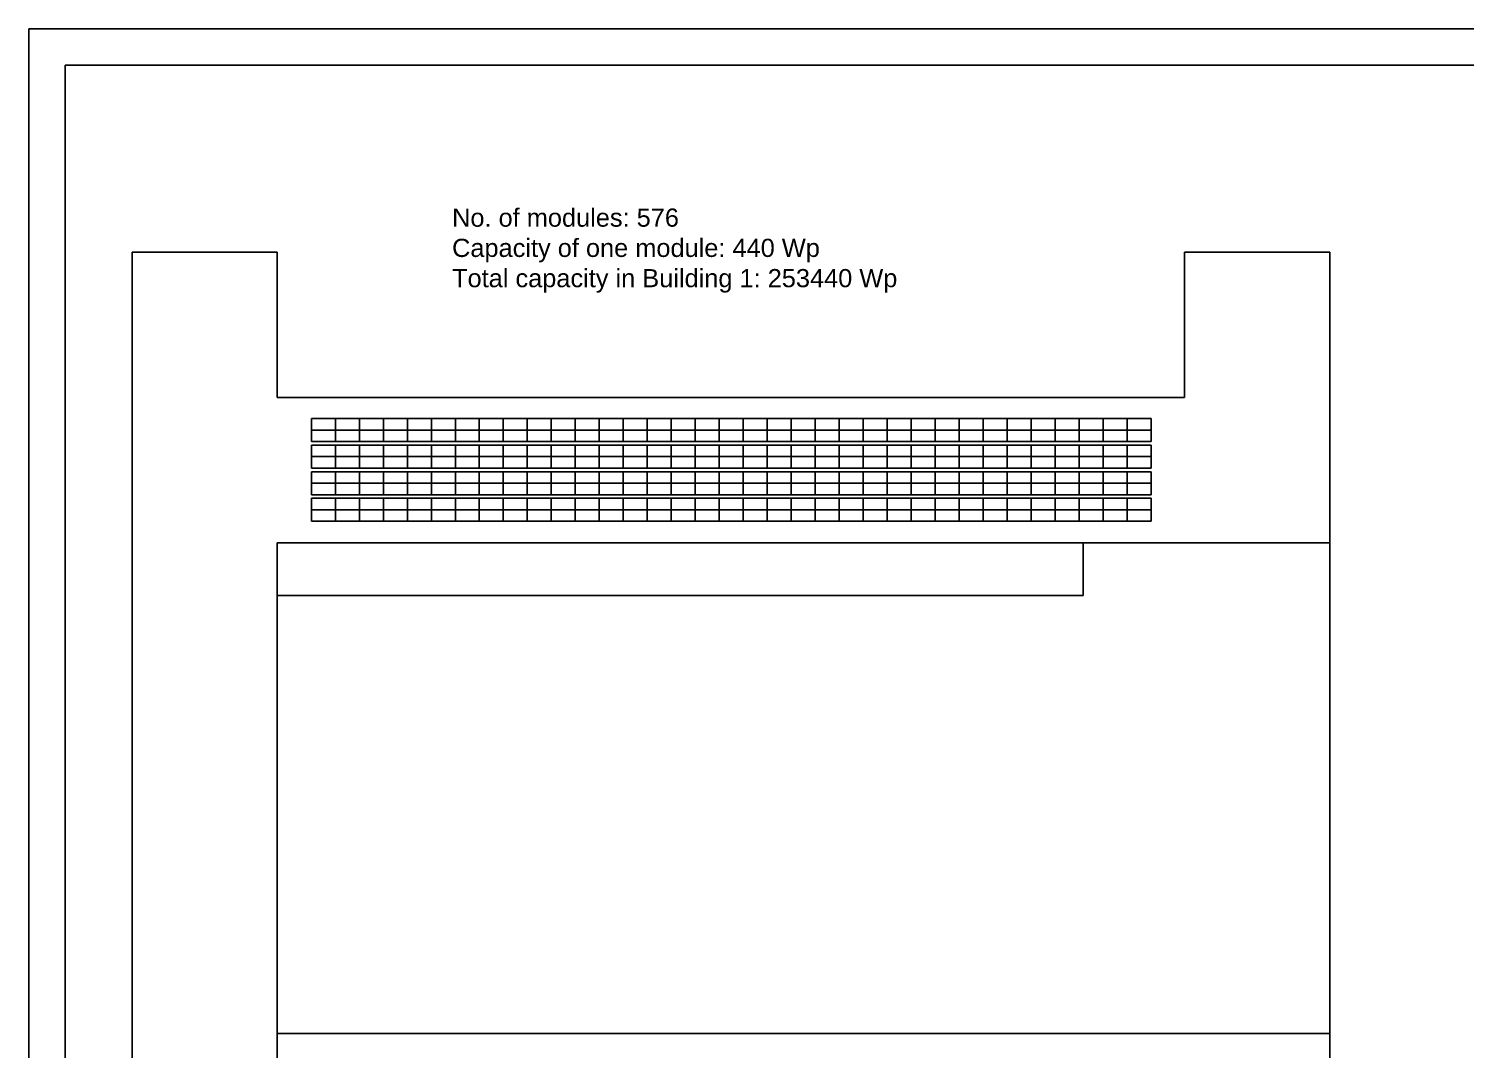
# Model space of a CAD drawing. Header units: inches. Extents: x -16 to 776, y -353 to 78.
# Drawn here: x -15.7 to 380.1, y -202.9 to 78.1 of the extents above; entities that cross this region are included whole.
import ezdxf

# ---------------------------------------------------------------- set-up
doc = ezdxf.new("R2010")
doc.units = ezdxf.units.IN
doc.header["$MEASUREMENT"] = 0
doc.styles.get("Standard").update_dxf_attribs({"font": 'arial.ttf'})

msp = doc.modelspace()

# ---------------------------------------------------------------- linework, layer by layer
for p, q in [((12.76, 16.55), (52.76, 16.55)), ((12.76, 16.55), (12.76, -221.45)), ((52.76, 16.55), (52.76, -23.45)), ((302.76, -23.45), (302.76, 16.55)), ((302.76, 16.55), (342.76, 16.55)), ((342.76, -221.45), (342.76, 16.55)), ((52.76, -23.45), (302.76, -23.45)), ((62.17, -32.4), (62.17, -29.24)), ((68.78, -29.24), (62.17, -29.24)), ((62.17, -29.24), (62.17, -32.4)), ((68.78, -32.4), (68.78, -29.24)), ((75.39, -29.24), (68.78, -29.24)), ((68.78, -29.24), (68.78, -32.4)), ((75.39, -32.4), (75.39, -29.24)), ((82, -29.24), (75.39, -29.24)), ((75.39, -29.24), (75.39, -32.4)), ((82, -32.4), (82, -29.24)), ((88.61, -29.24), (82, -29.24)), ((82, -29.24), (82, -32.4)), ((88.61, -32.4), (88.61, -29.24)), ((95.22, -29.24), (88.61, -29.24)), ((88.61, -29.24), (88.61, -32.4)), ((95.22, -32.4), (95.22, -29.24)), ((101.83, -29.24), (95.22, -29.24)), ((95.22, -29.24), (95.22, -32.4)), ((101.83, -32.4), (101.83, -29.24)), ((108.44, -29.24), (101.83, -29.24)), ((101.83, -29.24), (101.83, -32.4)), ((108.44, -32.4), (108.44, -29.24)), ((115.05, -29.24), (108.44, -29.24)), ((108.44, -29.24), (108.44, -32.4)), ((115.05, -32.4), (115.05, -29.24)), ((121.66, -29.24), (115.05, -29.24)), ((115.05, -29.24), (115.05, -32.4)), ((121.66, -32.4), (121.66, -29.24)), ((128.27, -29.24), (121.66, -29.24)), ((121.66, -29.24), (121.66, -32.4)), ((128.27, -32.4), (128.27, -29.24)), ((134.88, -29.24), (128.27, -29.24)), ((128.27, -29.24), (128.27, -32.4)), ((134.88, -32.4), (134.88, -29.24)), ((141.49, -29.24), (134.88, -29.24)), ((134.88, -29.24), (134.88, -32.4)), ((141.49, -32.4), (141.49, -29.24)), ((148.1, -29.24), (141.49, -29.24)), ((141.49, -29.24), (141.49, -32.4)), ((148.1, -32.4), (148.1, -29.24)), ((154.71, -29.24), (148.1, -29.24)), ((148.1, -29.24), (148.1, -32.4)), ((154.71, -32.4), (154.71, -29.24)), ((161.32, -29.24), (154.71, -29.24)), ((154.71, -29.24), (154.71, -32.4)), ((161.32, -32.4), (161.32, -29.24)), ((167.93, -29.24), (161.32, -29.24)), ((161.32, -29.24), (161.32, -32.4)), ((167.93, -32.4), (167.93, -29.24)), ((174.54, -29.24), (167.93, -29.24)), ((167.93, -29.24), (167.93, -32.4)), ((174.54, -32.4), (174.54, -29.24)), ((181.15, -29.24), (174.54, -29.24)), ((174.54, -29.24), (174.54, -32.4)), ((181.15, -32.4), (181.15, -29.24)), ((187.76, -29.24), (181.15, -29.24)), ((181.15, -29.24), (181.15, -32.4)), ((187.76, -32.4), (187.76, -29.24)), ((194.37, -29.24), (187.76, -29.24)), ((187.76, -29.24), (187.76, -32.4)), ((194.37, -32.4), (194.37, -29.24)), ((200.98, -29.24), (194.37, -29.24)), ((194.37, -29.24), (194.37, -32.4)), ((200.98, -32.4), (200.98, -29.24)), ((207.59, -29.24), (200.98, -29.24)), ((200.98, -29.24), (200.98, -32.4)), ((207.59, -32.4), (207.59, -29.24)), ((214.2, -29.24), (207.59, -29.24)), ((207.59, -29.24), (207.59, -32.4)), ((214.2, -32.4), (214.2, -29.24)), ((220.81, -29.24), (214.2, -29.24)), ((214.2, -29.24), (214.2, -32.4)), ((220.81, -32.4), (220.81, -29.24)), ((227.42, -29.24), (220.81, -29.24)), ((220.81, -29.24), (220.81, -32.4)), ((227.42, -32.4), (227.42, -29.24)), ((234.03, -29.24), (227.42, -29.24)), ((227.42, -29.24), (227.42, -32.4)), ((234.03, -32.4), (234.03, -29.24)), ((240.64, -29.24), (234.03, -29.24)), ((234.03, -29.24), (234.03, -32.4)), ((240.64, -32.4), (240.64, -29.24)), ((247.25, -29.24), (240.64, -29.24)), ((240.64, -29.24), (240.64, -32.4)), ((247.25, -32.4), (247.25, -29.24)), ((253.86, -29.24), (247.25, -29.24)), ((247.25, -29.24), (247.25, -32.4)), ((253.86, -32.4), (253.86, -29.24)), ((260.47, -29.24), (253.86, -29.24)), ((253.86, -29.24), (253.86, -32.4)), ((260.47, -32.4), (260.47, -29.24)), ((267.08, -29.24), (260.47, -29.24)), ((260.47, -29.24), (260.47, -32.4)), ((267.08, -32.4), (267.08, -29.24)), ((273.69, -29.24), (267.08, -29.24)), ((267.08, -29.24), (267.08, -32.4)), ((273.69, -32.4), (273.69, -29.24)), ((280.3, -29.24), (273.69, -29.24)), ((273.69, -29.24), (273.69, -32.4)), ((280.3, -32.4), (280.3, -29.24)), ((286.91, -29.24), (280.3, -29.24)), ((280.3, -29.24), (280.3, -32.4)), ((286.91, -32.4), (286.91, -29.24)), ((293.52, -29.24), (286.91, -29.24)), ((286.91, -29.24), (286.91, -32.4)), ((293.52, -32.4), (293.52, -29.24)), ((293.52, -29.24), (293.52, -32.4)), ((62.17, -32.4), (68.78, -32.4)), ((62.17, -35.56), (62.17, -32.4)), ((68.78, -32.4), (62.17, -32.4)), ((62.17, -32.4), (62.17, -35.56)), ((62.17, -35.56), (68.78, -35.56)), ((68.78, -32.4), (75.39, -32.4)), ((68.78, -35.56), (68.78, -32.4)), ((75.39, -32.4), (68.78, -32.4)), ((68.78, -32.4), (68.78, -35.56)), ((68.78, -35.56), (75.39, -35.56)), ((75.39, -32.4), (82, -32.4)), ((75.39, -35.56), (75.39, -32.4)), ((82, -32.4), (75.39, -32.4)), ((75.39, -32.4), (75.39, -35.56)), ((75.39, -35.56), (82, -35.56)), ((82, -32.4), (88.61, -32.4)), ((82, -35.56), (82, -32.4)), ((88.61, -32.4), (82, -32.4)), ((82, -32.4), (82, -35.56)), ((82, -35.56), (88.61, -35.56)), ((88.61, -32.4), (95.22, -32.4)), ((88.61, -35.56), (88.61, -32.4)), ((95.22, -32.4), (88.61, -32.4)), ((88.61, -32.4), (88.61, -35.56)), ((88.61, -35.56), (95.22, -35.56)), ((95.22, -32.4), (101.83, -32.4)), ((95.22, -35.56), (95.22, -32.4)), ((101.83, -32.4), (95.22, -32.4)), ((95.22, -32.4), (95.22, -35.56)), ((95.22, -35.56), (101.83, -35.56)), ((101.83, -35.56), (101.83, -32.4)), ((101.83, -32.4), (108.44, -32.4)), ((108.44, -32.4), (101.83, -32.4)), ((101.83, -32.4), (101.83, -35.56)), ((101.83, -35.56), (108.44, -35.56)), ((108.44, -32.4), (115.05, -32.4)), ((108.44, -35.56), (108.44, -32.4)), ((115.05, -32.4), (108.44, -32.4)), ((108.44, -32.4), (108.44, -35.56)), ((108.44, -35.56), (115.05, -35.56)), ((115.05, -32.4), (121.66, -32.4)), ((115.05, -35.56), (115.05, -32.4)), ((121.66, -32.4), (115.05, -32.4)), ((115.05, -32.4), (115.05, -35.56)), ((115.05, -35.56), (121.66, -35.56)), ((121.66, -32.4), (128.27, -32.4)), ((121.66, -35.56), (121.66, -32.4)), ((128.27, -32.4), (121.66, -32.4)), ((121.66, -32.4), (121.66, -35.56)), ((121.66, -35.56), (128.27, -35.56)), ((128.27, -32.4), (134.88, -32.4)), ((128.27, -35.56), (128.27, -32.4)), ((134.88, -32.4), (128.27, -32.4)), ((128.27, -32.4), (128.27, -35.56)), ((128.27, -35.56), (134.88, -35.56)), ((134.88, -32.4), (141.49, -32.4)), ((134.88, -35.56), (134.88, -32.4)), ((141.49, -32.4), (134.88, -32.4)), ((134.88, -32.4), (134.88, -35.56)), ((134.88, -35.56), (141.49, -35.56)), ((141.49, -32.4), (148.1, -32.4)), ((141.49, -35.56), (141.49, -32.4)), ((148.1, -32.4), (141.49, -32.4)), ((141.49, -32.4), (141.49, -35.56)), ((141.49, -35.56), (148.1, -35.56)), ((148.1, -35.56), (148.1, -32.4)), ((148.1, -32.4), (154.71, -32.4)), ((154.71, -32.4), (148.1, -32.4)), ((148.1, -32.4), (148.1, -35.56)), ((148.1, -35.56), (154.71, -35.56)), ((154.71, -32.4), (161.32, -32.4)), ((154.71, -35.56), (154.71, -32.4)), ((161.32, -32.4), (154.71, -32.4)), ((154.71, -32.4), (154.71, -35.56)), ((154.71, -35.56), (161.32, -35.56)), ((161.32, -32.4), (167.93, -32.4)), ((161.32, -35.56), (161.32, -32.4)), ((167.93, -32.4), (161.32, -32.4)), ((161.32, -32.4), (161.32, -35.56)), ((161.32, -35.56), (167.93, -35.56)), ((167.93, -32.4), (174.54, -32.4)), ((167.93, -35.56), (167.93, -32.4)), ((174.54, -32.4), (167.93, -32.4)), ((167.93, -32.4), (167.93, -35.56)), ((167.93, -35.56), (174.54, -35.56)), ((174.54, -32.4), (181.15, -32.4)), ((174.54, -35.56), (174.54, -32.4)), ((181.15, -32.4), (174.54, -32.4)), ((174.54, -32.4), (174.54, -35.56)), ((174.54, -35.56), (181.15, -35.56)), ((181.15, -32.4), (187.76, -32.4)), ((181.15, -35.56), (181.15, -32.4)), ((187.76, -32.4), (181.15, -32.4)), ((181.15, -32.4), (181.15, -35.56)), ((181.15, -35.56), (187.76, -35.56)), ((187.76, -32.4), (194.37, -32.4)), ((187.76, -35.56), (187.76, -32.4)), ((194.37, -32.4), (187.76, -32.4)), ((187.76, -32.4), (187.76, -35.56)), ((187.76, -35.56), (194.37, -35.56)), ((194.37, -35.56), (194.37, -32.4)), ((194.37, -32.4), (200.98, -32.4)), ((200.98, -32.4), (194.37, -32.4)), ((194.37, -32.4), (194.37, -35.56)), ((194.37, -35.56), (200.98, -35.56)), ((200.98, -32.4), (207.59, -32.4)), ((200.98, -35.56), (200.98, -32.4)), ((207.59, -32.4), (200.98, -32.4)), ((200.98, -32.4), (200.98, -35.56)), ((200.98, -35.56), (207.59, -35.56)), ((207.59, -32.4), (214.2, -32.4)), ((207.59, -35.56), (207.59, -32.4)), ((214.2, -32.4), (207.59, -32.4)), ((207.59, -32.4), (207.59, -35.56)), ((207.59, -35.56), (214.2, -35.56)), ((214.2, -32.4), (220.81, -32.4)), ((214.2, -35.56), (214.2, -32.4)), ((220.81, -32.4), (214.2, -32.4)), ((214.2, -32.4), (214.2, -35.56)), ((214.2, -35.56), (220.81, -35.56)), ((220.81, -32.4), (227.42, -32.4)), ((220.81, -35.56), (220.81, -32.4)), ((227.42, -32.4), (220.81, -32.4)), ((220.81, -32.4), (220.81, -35.56)), ((220.81, -35.56), (227.42, -35.56)), ((227.42, -32.4), (234.03, -32.4)), ((227.42, -35.56), (227.42, -32.4)), ((234.03, -32.4), (227.42, -32.4)), ((227.42, -32.4), (227.42, -35.56)), ((227.42, -35.56), (234.03, -35.56)), ((234.03, -32.4), (240.64, -32.4)), ((234.03, -35.56), (234.03, -32.4)), ((240.64, -32.4), (234.03, -32.4)), ((234.03, -32.4), (234.03, -35.56)), ((234.03, -35.56), (240.64, -35.56)), ((240.64, -35.56), (240.64, -32.4)), ((240.64, -32.4), (247.25, -32.4)), ((247.25, -32.4), (240.64, -32.4)), ((240.64, -32.4), (240.64, -35.56)), ((240.64, -35.56), (247.25, -35.56)), ((247.25, -32.4), (253.86, -32.4)), ((247.25, -35.56), (247.25, -32.4)), ((253.86, -32.4), (247.25, -32.4)), ((247.25, -32.4), (247.25, -35.56)), ((247.25, -35.56), (253.86, -35.56)), ((253.86, -32.4), (260.47, -32.4)), ((253.86, -35.56), (253.86, -32.4)), ((260.47, -32.4), (253.86, -32.4)), ((253.86, -32.4), (253.86, -35.56)), ((253.86, -35.56), (260.47, -35.56)), ((260.47, -32.4), (267.08, -32.4)), ((260.47, -35.56), (260.47, -32.4)), ((267.08, -32.4), (260.47, -32.4)), ((260.47, -32.4), (260.47, -35.56)), ((260.47, -35.56), (267.08, -35.56)), ((267.08, -32.4), (273.69, -32.4)), ((267.08, -35.56), (267.08, -32.4)), ((273.69, -32.4), (267.08, -32.4)), ((267.08, -32.4), (267.08, -35.56)), ((267.08, -35.56), (273.69, -35.56)), ((273.69, -32.4), (280.3, -32.4)), ((273.69, -35.56), (273.69, -32.4)), ((280.3, -32.4), (273.69, -32.4)), ((273.69, -32.4), (273.69, -35.56)), ((273.69, -35.56), (280.3, -35.56)), ((280.3, -32.4), (286.91, -32.4)), ((280.3, -35.56), (280.3, -32.4)), ((286.91, -32.4), (280.3, -32.4)), ((280.3, -32.4), (280.3, -35.56)), ((280.3, -35.56), (286.91, -35.56)), ((286.91, -35.56), (286.91, -32.4)), ((286.91, -32.4), (293.52, -32.4)), ((293.52, -32.4), (286.91, -32.4)), ((286.91, -32.4), (286.91, -35.56)), ((286.91, -35.56), (293.52, -35.56)), ((293.52, -35.56), (293.52, -32.4)), ((293.52, -32.4), (293.52, -35.56)), ((62.17, -39.72), (62.17, -36.56)), ((68.78, -36.56), (62.17, -36.56)), ((62.17, -36.56), (62.17, -39.72)), ((68.78, -39.72), (68.78, -36.56)), ((75.39, -36.56), (68.78, -36.56)), ((68.78, -36.56), (68.78, -39.72)), ((75.39, -39.72), (75.39, -36.56)), ((82, -36.56), (75.39, -36.56)), ((75.39, -36.56), (75.39, -39.72)), ((82, -39.72), (82, -36.56)), ((88.61, -36.56), (82, -36.56)), ((82, -36.56), (82, -39.72)), ((88.61, -39.72), (88.61, -36.56)), ((95.22, -36.56), (88.61, -36.56)), ((88.61, -36.56), (88.61, -39.72)), ((95.22, -39.72), (95.22, -36.56)), ((101.83, -36.56), (95.22, -36.56)), ((95.22, -36.56), (95.22, -39.72)), ((101.83, -39.72), (101.83, -36.56)), ((108.44, -36.56), (101.83, -36.56)), ((101.83, -36.56), (101.83, -39.72)), ((108.44, -39.72), (108.44, -36.56)), ((115.05, -36.56), (108.44, -36.56)), ((108.44, -36.56), (108.44, -39.72)), ((115.05, -39.72), (115.05, -36.56)), ((121.66, -36.56), (115.05, -36.56)), ((115.05, -36.56), (115.05, -39.72)), ((121.66, -39.72), (121.66, -36.56)), ((128.27, -36.56), (121.66, -36.56)), ((121.66, -36.56), (121.66, -39.72)), ((128.27, -39.72), (128.27, -36.56)), ((134.88, -36.56), (128.27, -36.56)), ((128.27, -36.56), (128.27, -39.72)), ((134.88, -39.72), (134.88, -36.56)), ((141.49, -36.56), (134.88, -36.56)), ((134.88, -36.56), (134.88, -39.72)), ((141.49, -39.72), (141.49, -36.56)), ((148.1, -36.56), (141.49, -36.56)), ((141.49, -36.56), (141.49, -39.72)), ((148.1, -39.72), (148.1, -36.56)), ((154.71, -36.56), (148.1, -36.56)), ((148.1, -36.56), (148.1, -39.72)), ((154.71, -39.72), (154.71, -36.56)), ((161.32, -36.56), (154.71, -36.56)), ((154.71, -36.56), (154.71, -39.72)), ((161.32, -39.72), (161.32, -36.56)), ((167.93, -36.56), (161.32, -36.56)), ((161.32, -36.56), (161.32, -39.72)), ((167.93, -39.72), (167.93, -36.56)), ((174.54, -36.56), (167.93, -36.56)), ((167.93, -36.56), (167.93, -39.72)), ((174.54, -39.72), (174.54, -36.56)), ((181.15, -36.56), (174.54, -36.56)), ((174.54, -36.56), (174.54, -39.72)), ((181.15, -39.72), (181.15, -36.56)), ((187.76, -36.56), (181.15, -36.56)), ((181.15, -36.56), (181.15, -39.72)), ((187.76, -39.72), (187.76, -36.56)), ((194.37, -36.56), (187.76, -36.56)), ((187.76, -36.56), (187.76, -39.72)), ((194.37, -39.72), (194.37, -36.56)), ((200.98, -36.56), (194.37, -36.56)), ((194.37, -36.56), (194.37, -39.72)), ((200.98, -39.72), (200.98, -36.56)), ((207.59, -36.56), (200.98, -36.56)), ((200.98, -36.56), (200.98, -39.72)), ((207.59, -39.72), (207.59, -36.56)), ((214.2, -36.56), (207.59, -36.56)), ((207.59, -36.56), (207.59, -39.72)), ((214.2, -39.72), (214.2, -36.56)), ((220.81, -36.56), (214.2, -36.56)), ((214.2, -36.56), (214.2, -39.72)), ((220.81, -39.72), (220.81, -36.56)), ((227.42, -36.56), (220.81, -36.56)), ((220.81, -36.56), (220.81, -39.72)), ((227.42, -39.72), (227.42, -36.56)), ((234.03, -36.56), (227.42, -36.56)), ((227.42, -36.56), (227.42, -39.72)), ((234.03, -39.72), (234.03, -36.56)), ((240.64, -36.56), (234.03, -36.56)), ((234.03, -36.56), (234.03, -39.72)), ((240.64, -39.72), (240.64, -36.56)), ((247.25, -36.56), (240.64, -36.56)), ((240.64, -36.56), (240.64, -39.72)), ((247.25, -39.72), (247.25, -36.56)), ((253.86, -36.56), (247.25, -36.56)), ((247.25, -36.56), (247.25, -39.72)), ((253.86, -39.72), (253.86, -36.56)), ((260.47, -36.56), (253.86, -36.56)), ((253.86, -36.56), (253.86, -39.72)), ((260.47, -39.72), (260.47, -36.56)), ((267.08, -36.56), (260.47, -36.56)), ((260.47, -36.56), (260.47, -39.72)), ((267.08, -39.72), (267.08, -36.56)), ((273.69, -36.56), (267.08, -36.56)), ((267.08, -36.56), (267.08, -39.72)), ((273.69, -39.72), (273.69, -36.56)), ((280.3, -36.56), (273.69, -36.56)), ((273.69, -36.56), (273.69, -39.72)), ((280.3, -39.72), (280.3, -36.56)), ((286.91, -36.56), (280.3, -36.56)), ((280.3, -36.56), (280.3, -39.72)), ((286.91, -39.72), (286.91, -36.56)), ((293.52, -36.56), (286.91, -36.56)), ((286.91, -36.56), (286.91, -39.72)), ((293.52, -39.72), (293.52, -36.56)), ((293.52, -36.56), (293.52, -39.72)), ((62.17, -39.72), (68.78, -39.72)), ((62.17, -42.88), (62.17, -39.72)), ((68.78, -39.72), (62.17, -39.72)), ((62.17, -39.72), (62.17, -42.88)), ((62.17, -42.88), (68.78, -42.88)), ((68.78, -39.72), (75.39, -39.72)), ((68.78, -42.88), (68.78, -39.72)), ((75.39, -39.72), (68.78, -39.72)), ((68.78, -39.72), (68.78, -42.88)), ((68.78, -42.88), (75.39, -42.88)), ((75.39, -39.72), (82, -39.72)), ((75.39, -42.88), (75.39, -39.72)), ((82, -39.72), (75.39, -39.72)), ((75.39, -39.72), (75.39, -42.88)), ((75.39, -42.88), (82, -42.88)), ((82, -39.72), (88.61, -39.72)), ((82, -42.88), (82, -39.72)), ((88.61, -39.72), (82, -39.72)), ((82, -39.72), (82, -42.88)), ((82, -42.88), (88.61, -42.88)), ((88.61, -39.72), (95.22, -39.72)), ((88.61, -42.88), (88.61, -39.72)), ((95.22, -39.72), (88.61, -39.72)), ((88.61, -39.72), (88.61, -42.88)), ((88.61, -42.88), (95.22, -42.88)), ((95.22, -39.72), (101.83, -39.72)), ((95.22, -42.88), (95.22, -39.72)), ((101.83, -39.72), (95.22, -39.72)), ((95.22, -39.72), (95.22, -42.88)), ((95.22, -42.88), (101.83, -42.88)), ((101.83, -42.88), (101.83, -39.72)), ((101.83, -39.72), (108.44, -39.72)), ((108.44, -39.72), (101.83, -39.72)), ((101.83, -39.72), (101.83, -42.88)), ((101.83, -42.88), (108.44, -42.88)), ((108.44, -39.72), (115.05, -39.72)), ((108.44, -42.88), (108.44, -39.72)), ((115.05, -39.72), (108.44, -39.72)), ((108.44, -39.72), (108.44, -42.88)), ((108.44, -42.88), (115.05, -42.88)), ((115.05, -39.72), (121.66, -39.72)), ((115.05, -42.88), (115.05, -39.72)), ((121.66, -39.72), (115.05, -39.72)), ((115.05, -39.72), (115.05, -42.88)), ((115.05, -42.88), (121.66, -42.88)), ((121.66, -39.72), (128.27, -39.72)), ((121.66, -42.88), (121.66, -39.72)), ((128.27, -39.72), (121.66, -39.72)), ((121.66, -39.72), (121.66, -42.88)), ((121.66, -42.88), (128.27, -42.88)), ((128.27, -39.72), (134.88, -39.72)), ((128.27, -42.88), (128.27, -39.72)), ((134.88, -39.72), (128.27, -39.72)), ((128.27, -39.72), (128.27, -42.88)), ((128.27, -42.88), (134.88, -42.88)), ((134.88, -39.72), (141.49, -39.72)), ((134.88, -42.88), (134.88, -39.72)), ((141.49, -39.72), (134.88, -39.72)), ((134.88, -39.72), (134.88, -42.88)), ((134.88, -42.88), (141.49, -42.88)), ((141.49, -39.72), (148.1, -39.72)), ((141.49, -42.88), (141.49, -39.72)), ((148.1, -39.72), (141.49, -39.72)), ((141.49, -39.72), (141.49, -42.88)), ((141.49, -42.88), (148.1, -42.88)), ((148.1, -42.88), (148.1, -39.72)), ((148.1, -39.72), (154.71, -39.72)), ((154.71, -39.72), (148.1, -39.72)), ((148.1, -39.72), (148.1, -42.88)), ((148.1, -42.88), (154.71, -42.88)), ((154.71, -39.72), (161.32, -39.72)), ((154.71, -42.88), (154.71, -39.72)), ((161.32, -39.72), (154.71, -39.72)), ((154.71, -39.72), (154.71, -42.88)), ((154.71, -42.88), (161.32, -42.88)), ((161.32, -39.72), (167.93, -39.72)), ((161.32, -42.88), (161.32, -39.72)), ((167.93, -39.72), (161.32, -39.72)), ((161.32, -39.72), (161.32, -42.88)), ((161.32, -42.88), (167.93, -42.88)), ((167.93, -39.72), (174.54, -39.72)), ((167.93, -42.88), (167.93, -39.72)), ((174.54, -39.72), (167.93, -39.72)), ((167.93, -39.72), (167.93, -42.88)), ((167.93, -42.88), (174.54, -42.88)), ((174.54, -39.72), (181.15, -39.72)), ((174.54, -42.88), (174.54, -39.72)), ((181.15, -39.72), (174.54, -39.72)), ((174.54, -39.72), (174.54, -42.88)), ((174.54, -42.88), (181.15, -42.88)), ((181.15, -39.72), (187.76, -39.72)), ((181.15, -42.88), (181.15, -39.72)), ((187.76, -39.72), (181.15, -39.72)), ((181.15, -39.72), (181.15, -42.88)), ((181.15, -42.88), (187.76, -42.88)), ((187.76, -39.72), (194.37, -39.72)), ((187.76, -42.88), (187.76, -39.72)), ((194.37, -39.72), (187.76, -39.72)), ((187.76, -39.72), (187.76, -42.88)), ((187.76, -42.88), (194.37, -42.88)), ((194.37, -42.88), (194.37, -39.72)), ((194.37, -39.72), (200.98, -39.72)), ((200.98, -39.72), (194.37, -39.72)), ((194.37, -39.72), (194.37, -42.88)), ((194.37, -42.88), (200.98, -42.88)), ((200.98, -39.72), (207.59, -39.72)), ((200.98, -42.88), (200.98, -39.72)), ((207.59, -39.72), (200.98, -39.72)), ((200.98, -39.72), (200.98, -42.88)), ((200.98, -42.88), (207.59, -42.88)), ((207.59, -39.72), (214.2, -39.72)), ((207.59, -42.88), (207.59, -39.72)), ((214.2, -39.72), (207.59, -39.72)), ((207.59, -39.72), (207.59, -42.88)), ((207.59, -42.88), (214.2, -42.88)), ((214.2, -39.72), (220.81, -39.72)), ((214.2, -42.88), (214.2, -39.72)), ((220.81, -39.72), (214.2, -39.72)), ((214.2, -39.72), (214.2, -42.88)), ((214.2, -42.88), (220.81, -42.88)), ((220.81, -39.72), (227.42, -39.72)), ((220.81, -42.88), (220.81, -39.72)), ((227.42, -39.72), (220.81, -39.72)), ((220.81, -39.72), (220.81, -42.88)), ((220.81, -42.88), (227.42, -42.88)), ((227.42, -39.72), (234.03, -39.72)), ((227.42, -42.88), (227.42, -39.72)), ((234.03, -39.72), (227.42, -39.72)), ((227.42, -39.72), (227.42, -42.88)), ((227.42, -42.88), (234.03, -42.88)), ((234.03, -39.72), (240.64, -39.72)), ((234.03, -42.88), (234.03, -39.72)), ((240.64, -39.72), (234.03, -39.72)), ((234.03, -39.72), (234.03, -42.88)), ((234.03, -42.88), (240.64, -42.88)), ((240.64, -42.88), (240.64, -39.72)), ((240.64, -39.72), (247.25, -39.72)), ((247.25, -39.72), (240.64, -39.72)), ((240.64, -39.72), (240.64, -42.88)), ((240.64, -42.88), (247.25, -42.88)), ((247.25, -39.72), (253.86, -39.72)), ((247.25, -42.88), (247.25, -39.72)), ((253.86, -39.72), (247.25, -39.72)), ((247.25, -39.72), (247.25, -42.88)), ((247.25, -42.88), (253.86, -42.88)), ((253.86, -39.72), (260.47, -39.72)), ((253.86, -42.88), (253.86, -39.72)), ((260.47, -39.72), (253.86, -39.72)), ((253.86, -39.72), (253.86, -42.88)), ((253.86, -42.88), (260.47, -42.88)), ((260.47, -39.72), (267.08, -39.72)), ((260.47, -42.88), (260.47, -39.72)), ((267.08, -39.72), (260.47, -39.72)), ((260.47, -39.72), (260.47, -42.88)), ((260.47, -42.88), (267.08, -42.88)), ((267.08, -39.72), (273.69, -39.72)), ((267.08, -42.88), (267.08, -39.72)), ((273.69, -39.72), (267.08, -39.72)), ((267.08, -39.72), (267.08, -42.88)), ((267.08, -42.88), (273.69, -42.88)), ((273.69, -39.72), (280.3, -39.72)), ((273.69, -42.88), (273.69, -39.72)), ((280.3, -39.72), (273.69, -39.72)), ((273.69, -39.72), (273.69, -42.88)), ((273.69, -42.88), (280.3, -42.88)), ((280.3, -39.72), (286.91, -39.72)), ((280.3, -42.88), (280.3, -39.72)), ((286.91, -39.72), (280.3, -39.72)), ((280.3, -39.72), (280.3, -42.88)), ((280.3, -42.88), (286.91, -42.88)), ((286.91, -42.88), (286.91, -39.72)), ((286.91, -39.72), (293.52, -39.72)), ((293.52, -39.72), (286.91, -39.72)), ((286.91, -39.72), (286.91, -42.88)), ((286.91, -42.88), (293.52, -42.88)), ((293.52, -42.88), (293.52, -39.72)), ((293.52, -39.72), (293.52, -42.88)), ((62.17, -47.04), (62.17, -43.88)), ((68.78, -43.88), (62.17, -43.88)), ((62.17, -43.88), (62.17, -47.04)), ((62.17, -47.04), (68.78, -47.04)), ((62.17, -50.2), (62.17, -47.04)), ((68.78, -47.04), (62.17, -47.04)), ((62.17, -47.04), (62.17, -50.2)), ((68.78, -47.04), (68.78, -43.88)), ((75.39, -43.88), (68.78, -43.88)), ((68.78, -43.88), (68.78, -47.04)), ((68.78, -47.04), (75.39, -47.04)), ((68.78, -50.2), (68.78, -47.04)), ((75.39, -47.04), (68.78, -47.04)), ((68.78, -47.04), (68.78, -50.2)), ((75.39, -47.04), (75.39, -43.88)), ((82, -43.88), (75.39, -43.88)), ((75.39, -43.88), (75.39, -47.04)), ((75.39, -47.04), (82, -47.04)), ((75.39, -50.2), (75.39, -47.04)), ((82, -47.04), (75.39, -47.04)), ((75.39, -47.04), (75.39, -50.2)), ((82, -47.04), (82, -43.88)), ((88.61, -43.88), (82, -43.88)), ((82, -43.88), (82, -47.04)), ((82, -47.04), (88.61, -47.04)), ((82, -50.2), (82, -47.04)), ((88.61, -47.04), (82, -47.04)), ((82, -47.04), (82, -50.2)), ((88.61, -47.04), (88.61, -43.88)), ((95.22, -43.88), (88.61, -43.88)), ((88.61, -43.88), (88.61, -47.04)), ((88.61, -47.04), (95.22, -47.04)), ((88.61, -50.2), (88.61, -47.04)), ((95.22, -47.04), (88.61, -47.04)), ((88.61, -47.04), (88.61, -50.2)), ((95.22, -47.04), (95.22, -43.88)), ((101.83, -43.88), (95.22, -43.88)), ((95.22, -43.88), (95.22, -47.04)), ((95.22, -47.04), (101.83, -47.04)), ((95.22, -50.2), (95.22, -47.04)), ((101.83, -47.04), (95.22, -47.04)), ((95.22, -47.04), (95.22, -50.2)), ((101.83, -47.04), (101.83, -43.88)), ((108.44, -43.88), (101.83, -43.88)), ((101.83, -43.88), (101.83, -47.04)), ((101.83, -50.2), (101.83, -47.04)), ((101.83, -47.04), (108.44, -47.04)), ((108.44, -47.04), (101.83, -47.04)), ((101.83, -47.04), (101.83, -50.2)), ((108.44, -47.04), (108.44, -43.88)), ((115.05, -43.88), (108.44, -43.88)), ((108.44, -43.88), (108.44, -47.04)), ((108.44, -47.04), (115.05, -47.04)), ((108.44, -50.2), (108.44, -47.04)), ((115.05, -47.04), (108.44, -47.04)), ((108.44, -47.04), (108.44, -50.2)), ((115.05, -47.04), (115.05, -43.88)), ((121.66, -43.88), (115.05, -43.88)), ((115.05, -43.88), (115.05, -47.04)), ((115.05, -47.04), (121.66, -47.04)), ((115.05, -50.2), (115.05, -47.04)), ((121.66, -47.04), (115.05, -47.04)), ((115.05, -47.04), (115.05, -50.2)), ((121.66, -47.04), (121.66, -43.88)), ((128.27, -43.88), (121.66, -43.88)), ((121.66, -43.88), (121.66, -47.04)), ((121.66, -47.04), (128.27, -47.04)), ((121.66, -50.2), (121.66, -47.04)), ((128.27, -47.04), (121.66, -47.04)), ((121.66, -47.04), (121.66, -50.2)), ((128.27, -47.04), (128.27, -43.88)), ((134.88, -43.88), (128.27, -43.88)), ((128.27, -43.88), (128.27, -47.04)), ((128.27, -47.04), (134.88, -47.04)), ((128.27, -50.2), (128.27, -47.04)), ((134.88, -47.04), (128.27, -47.04)), ((128.27, -47.04), (128.27, -50.2)), ((134.88, -47.04), (134.88, -43.88)), ((141.49, -43.88), (134.88, -43.88)), ((134.88, -43.88), (134.88, -47.04)), ((134.88, -47.04), (141.49, -47.04)), ((134.88, -50.2), (134.88, -47.04)), ((141.49, -47.04), (134.88, -47.04)), ((134.88, -47.04), (134.88, -50.2)), ((141.49, -47.04), (141.49, -43.88)), ((148.1, -43.88), (141.49, -43.88)), ((141.49, -43.88), (141.49, -47.04)), ((141.49, -47.04), (148.1, -47.04)), ((141.49, -50.2), (141.49, -47.04)), ((148.1, -47.04), (141.49, -47.04)), ((141.49, -47.04), (141.49, -50.2)), ((148.1, -47.04), (148.1, -43.88)), ((154.71, -43.88), (148.1, -43.88)), ((148.1, -43.88), (148.1, -47.04)), ((148.1, -50.2), (148.1, -47.04)), ((148.1, -47.04), (154.71, -47.04)), ((154.71, -47.04), (148.1, -47.04)), ((148.1, -47.04), (148.1, -50.2)), ((154.71, -47.04), (154.71, -43.88)), ((161.32, -43.88), (154.71, -43.88)), ((154.71, -43.88), (154.71, -47.04)), ((154.71, -47.04), (161.32, -47.04)), ((154.71, -50.2), (154.71, -47.04)), ((161.32, -47.04), (154.71, -47.04)), ((154.71, -47.04), (154.71, -50.2)), ((161.32, -47.04), (161.32, -43.88)), ((167.93, -43.88), (161.32, -43.88)), ((161.32, -43.88), (161.32, -47.04)), ((161.32, -47.04), (167.93, -47.04)), ((161.32, -50.2), (161.32, -47.04)), ((167.93, -47.04), (161.32, -47.04)), ((161.32, -47.04), (161.32, -50.2)), ((167.93, -47.04), (167.93, -43.88)), ((174.54, -43.88), (167.93, -43.88)), ((167.93, -43.88), (167.93, -47.04)), ((167.93, -47.04), (174.54, -47.04)), ((167.93, -50.2), (167.93, -47.04)), ((174.54, -47.04), (167.93, -47.04)), ((167.93, -47.04), (167.93, -50.2)), ((174.54, -47.04), (174.54, -43.88)), ((181.15, -43.88), (174.54, -43.88)), ((174.54, -43.88), (174.54, -47.04)), ((174.54, -47.04), (181.15, -47.04)), ((174.54, -50.2), (174.54, -47.04)), ((181.15, -47.04), (174.54, -47.04)), ((174.54, -47.04), (174.54, -50.2)), ((181.15, -47.04), (181.15, -43.88)), ((187.76, -43.88), (181.15, -43.88)), ((181.15, -43.88), (181.15, -47.04)), ((181.15, -47.04), (187.76, -47.04)), ((181.15, -50.2), (181.15, -47.04)), ((187.76, -47.04), (181.15, -47.04)), ((181.15, -47.04), (181.15, -50.2)), ((187.76, -47.04), (187.76, -43.88)), ((194.37, -43.88), (187.76, -43.88)), ((187.76, -43.88), (187.76, -47.04)), ((187.76, -47.04), (194.37, -47.04)), ((187.76, -50.2), (187.76, -47.04)), ((194.37, -47.04), (187.76, -47.04)), ((187.76, -47.04), (187.76, -50.2)), ((194.37, -47.04), (194.37, -43.88)), ((200.98, -43.88), (194.37, -43.88)), ((194.37, -43.88), (194.37, -47.04)), ((194.37, -50.2), (194.37, -47.04)), ((194.37, -47.04), (200.98, -47.04)), ((200.98, -47.04), (194.37, -47.04)), ((194.37, -47.04), (194.37, -50.2)), ((200.98, -47.04), (200.98, -43.88)), ((207.59, -43.88), (200.98, -43.88)), ((200.98, -43.88), (200.98, -47.04)), ((200.98, -47.04), (207.59, -47.04)), ((200.98, -50.2), (200.98, -47.04)), ((207.59, -47.04), (200.98, -47.04)), ((200.98, -47.04), (200.98, -50.2)), ((207.59, -47.04), (207.59, -43.88)), ((214.2, -43.88), (207.59, -43.88)), ((207.59, -43.88), (207.59, -47.04)), ((207.59, -47.04), (214.2, -47.04)), ((207.59, -50.2), (207.59, -47.04)), ((214.2, -47.04), (207.59, -47.04)), ((207.59, -47.04), (207.59, -50.2)), ((214.2, -47.04), (214.2, -43.88)), ((220.81, -43.88), (214.2, -43.88)), ((214.2, -43.88), (214.2, -47.04)), ((214.2, -47.04), (220.81, -47.04)), ((214.2, -50.2), (214.2, -47.04)), ((220.81, -47.04), (214.2, -47.04)), ((214.2, -47.04), (214.2, -50.2)), ((220.81, -47.04), (220.81, -43.88)), ((227.42, -43.88), (220.81, -43.88)), ((220.81, -43.88), (220.81, -47.04)), ((220.81, -47.04), (227.42, -47.04)), ((220.81, -50.2), (220.81, -47.04)), ((227.42, -47.04), (220.81, -47.04)), ((220.81, -47.04), (220.81, -50.2)), ((227.42, -47.04), (227.42, -43.88)), ((234.03, -43.88), (227.42, -43.88)), ((227.42, -43.88), (227.42, -47.04)), ((227.42, -47.04), (234.03, -47.04)), ((227.42, -50.2), (227.42, -47.04)), ((234.03, -47.04), (227.42, -47.04)), ((227.42, -47.04), (227.42, -50.2)), ((234.03, -47.04), (234.03, -43.88)), ((240.64, -43.88), (234.03, -43.88)), ((234.03, -43.88), (234.03, -47.04)), ((234.03, -47.04), (240.64, -47.04)), ((234.03, -50.2), (234.03, -47.04)), ((240.64, -47.04), (234.03, -47.04)), ((234.03, -47.04), (234.03, -50.2)), ((240.64, -47.04), (240.64, -43.88)), ((247.25, -43.88), (240.64, -43.88)), ((240.64, -43.88), (240.64, -47.04)), ((240.64, -50.2), (240.64, -47.04)), ((240.64, -47.04), (247.25, -47.04)), ((247.25, -47.04), (240.64, -47.04)), ((240.64, -47.04), (240.64, -50.2)), ((247.25, -47.04), (247.25, -43.88)), ((253.86, -43.88), (247.25, -43.88)), ((247.25, -43.88), (247.25, -47.04)), ((247.25, -47.04), (253.86, -47.04)), ((247.25, -50.2), (247.25, -47.04)), ((253.86, -47.04), (247.25, -47.04)), ((247.25, -47.04), (247.25, -50.2)), ((253.86, -47.04), (253.86, -43.88)), ((260.47, -43.88), (253.86, -43.88)), ((253.86, -43.88), (253.86, -47.04)), ((253.86, -47.04), (260.47, -47.04)), ((253.86, -50.2), (253.86, -47.04)), ((260.47, -47.04), (253.86, -47.04)), ((253.86, -47.04), (253.86, -50.2)), ((260.47, -47.04), (260.47, -43.88)), ((267.08, -43.88), (260.47, -43.88)), ((260.47, -43.88), (260.47, -47.04)), ((260.47, -47.04), (267.08, -47.04)), ((260.47, -50.2), (260.47, -47.04)), ((267.08, -47.04), (260.47, -47.04)), ((260.47, -47.04), (260.47, -50.2)), ((267.08, -47.04), (267.08, -43.88)), ((273.69, -43.88), (267.08, -43.88)), ((267.08, -43.88), (267.08, -47.04)), ((267.08, -47.04), (273.69, -47.04)), ((267.08, -50.2), (267.08, -47.04)), ((273.69, -47.04), (267.08, -47.04)), ((267.08, -47.04), (267.08, -50.2)), ((273.69, -47.04), (273.69, -43.88)), ((280.3, -43.88), (273.69, -43.88)), ((273.69, -43.88), (273.69, -47.04)), ((273.69, -47.04), (280.3, -47.04)), ((273.69, -50.2), (273.69, -47.04)), ((280.3, -47.04), (273.69, -47.04)), ((273.69, -47.04), (273.69, -50.2)), ((280.3, -47.04), (280.3, -43.88)), ((286.91, -43.88), (280.3, -43.88)), ((280.3, -43.88), (280.3, -47.04)), ((280.3, -47.04), (286.91, -47.04)), ((280.3, -50.2), (280.3, -47.04)), ((286.91, -47.04), (280.3, -47.04)), ((280.3, -47.04), (280.3, -50.2)), ((286.91, -47.04), (286.91, -43.88)), ((293.52, -43.88), (286.91, -43.88)), ((286.91, -43.88), (286.91, -47.04)), ((286.91, -50.2), (286.91, -47.04)), ((286.91, -47.04), (293.52, -47.04)), ((293.52, -47.04), (286.91, -47.04)), ((286.91, -47.04), (286.91, -50.2)), ((293.52, -47.04), (293.52, -43.88)), ((293.52, -43.88), (293.52, -47.04)), ((293.52, -50.2), (293.52, -47.04)), ((293.52, -47.04), (293.52, -50.2)), ((62.17, -50.2), (68.78, -50.2)), ((62.17, -54.36), (62.17, -51.2)), ((68.78, -51.2), (62.17, -51.2)), ((62.17, -51.2), (62.17, -54.36)), ((68.78, -50.2), (75.39, -50.2)), ((68.78, -54.36), (68.78, -51.2)), ((75.39, -51.2), (68.78, -51.2)), ((68.78, -51.2), (68.78, -54.36)), ((75.39, -50.2), (82, -50.2)), ((75.39, -54.36), (75.39, -51.2)), ((82, -51.2), (75.39, -51.2)), ((75.39, -51.2), (75.39, -54.36)), ((82, -50.2), (88.61, -50.2)), ((82, -54.36), (82, -51.2)), ((88.61, -51.2), (82, -51.2)), ((82, -51.2), (82, -54.36)), ((88.61, -50.2), (95.22, -50.2)), ((88.61, -54.36), (88.61, -51.2)), ((95.22, -51.2), (88.61, -51.2)), ((88.61, -51.2), (88.61, -54.36)), ((95.22, -50.2), (101.83, -50.2)), ((95.22, -54.36), (95.22, -51.2)), ((101.83, -51.2), (95.22, -51.2)), ((95.22, -51.2), (95.22, -54.36)), ((101.83, -50.2), (108.44, -50.2)), ((101.83, -54.36), (101.83, -51.2)), ((108.44, -51.2), (101.83, -51.2)), ((101.83, -51.2), (101.83, -54.36)), ((108.44, -50.2), (115.05, -50.2)), ((108.44, -54.36), (108.44, -51.2)), ((115.05, -51.2), (108.44, -51.2)), ((108.44, -51.2), (108.44, -54.36)), ((115.05, -50.2), (121.66, -50.2)), ((115.05, -54.36), (115.05, -51.2)), ((121.66, -51.2), (115.05, -51.2)), ((115.05, -51.2), (115.05, -54.36)), ((121.66, -50.2), (128.27, -50.2)), ((121.66, -54.36), (121.66, -51.2)), ((128.27, -51.2), (121.66, -51.2)), ((121.66, -51.2), (121.66, -54.36)), ((128.27, -50.2), (134.88, -50.2)), ((128.27, -54.36), (128.27, -51.2)), ((134.88, -51.2), (128.27, -51.2)), ((128.27, -51.2), (128.27, -54.36)), ((134.88, -50.2), (141.49, -50.2)), ((134.88, -54.36), (134.88, -51.2)), ((141.49, -51.2), (134.88, -51.2)), ((134.88, -51.2), (134.88, -54.36)), ((141.49, -50.2), (148.1, -50.2)), ((141.49, -54.36), (141.49, -51.2)), ((148.1, -51.2), (141.49, -51.2)), ((141.49, -51.2), (141.49, -54.36)), ((148.1, -50.2), (154.71, -50.2)), ((148.1, -54.36), (148.1, -51.2)), ((154.71, -51.2), (148.1, -51.2)), ((148.1, -51.2), (148.1, -54.36)), ((154.71, -50.2), (161.32, -50.2)), ((154.71, -54.36), (154.71, -51.2)), ((161.32, -51.2), (154.71, -51.2)), ((154.71, -51.2), (154.71, -54.36)), ((161.32, -50.2), (167.93, -50.2)), ((161.32, -54.36), (161.32, -51.2)), ((167.93, -51.2), (161.32, -51.2)), ((161.32, -51.2), (161.32, -54.36)), ((167.93, -50.2), (174.54, -50.2)), ((167.93, -54.36), (167.93, -51.2)), ((174.54, -51.2), (167.93, -51.2)), ((167.93, -51.2), (167.93, -54.36)), ((174.54, -50.2), (181.15, -50.2)), ((174.54, -54.36), (174.54, -51.2)), ((181.15, -51.2), (174.54, -51.2)), ((174.54, -51.2), (174.54, -54.36)), ((181.15, -50.2), (187.76, -50.2)), ((181.15, -54.36), (181.15, -51.2)), ((187.76, -51.2), (181.15, -51.2)), ((181.15, -51.2), (181.15, -54.36)), ((187.76, -50.2), (194.37, -50.2)), ((187.76, -54.36), (187.76, -51.2)), ((194.37, -51.2), (187.76, -51.2)), ((187.76, -51.2), (187.76, -54.36)), ((194.37, -50.2), (200.98, -50.2)), ((194.37, -54.36), (194.37, -51.2)), ((200.98, -51.2), (194.37, -51.2)), ((194.37, -51.2), (194.37, -54.36)), ((200.98, -50.2), (207.59, -50.2)), ((200.98, -54.36), (200.98, -51.2)), ((207.59, -51.2), (200.98, -51.2)), ((200.98, -51.2), (200.98, -54.36)), ((207.59, -50.2), (214.2, -50.2)), ((207.59, -54.36), (207.59, -51.2)), ((214.2, -51.2), (207.59, -51.2)), ((207.59, -51.2), (207.59, -54.36)), ((214.2, -50.2), (220.81, -50.2)), ((214.2, -54.36), (214.2, -51.2)), ((220.81, -51.2), (214.2, -51.2)), ((214.2, -51.2), (214.2, -54.36)), ((220.81, -50.2), (227.42, -50.2)), ((220.81, -54.36), (220.81, -51.2)), ((227.42, -51.2), (220.81, -51.2)), ((220.81, -51.2), (220.81, -54.36)), ((227.42, -50.2), (234.03, -50.2)), ((227.42, -54.36), (227.42, -51.2)), ((234.03, -51.2), (227.42, -51.2)), ((227.42, -51.2), (227.42, -54.36)), ((234.03, -50.2), (240.64, -50.2)), ((234.03, -54.36), (234.03, -51.2)), ((240.64, -51.2), (234.03, -51.2)), ((234.03, -51.2), (234.03, -54.36)), ((240.64, -50.2), (247.25, -50.2)), ((240.64, -54.36), (240.64, -51.2)), ((247.25, -51.2), (240.64, -51.2)), ((240.64, -51.2), (240.64, -54.36)), ((247.25, -50.2), (253.86, -50.2)), ((247.25, -54.36), (247.25, -51.2)), ((253.86, -51.2), (247.25, -51.2)), ((247.25, -51.2), (247.25, -54.36)), ((253.86, -50.2), (260.47, -50.2)), ((253.86, -54.36), (253.86, -51.2)), ((260.47, -51.2), (253.86, -51.2)), ((253.86, -51.2), (253.86, -54.36)), ((260.47, -50.2), (267.08, -50.2)), ((260.47, -54.36), (260.47, -51.2)), ((267.08, -51.2), (260.47, -51.2)), ((260.47, -51.2), (260.47, -54.36)), ((267.08, -50.2), (273.69, -50.2)), ((267.08, -54.36), (267.08, -51.2)), ((273.69, -51.2), (267.08, -51.2)), ((267.08, -51.2), (267.08, -54.36)), ((273.69, -50.2), (280.3, -50.2)), ((273.69, -54.36), (273.69, -51.2)), ((280.3, -51.2), (273.69, -51.2)), ((273.69, -51.2), (273.69, -54.36)), ((280.3, -50.2), (286.91, -50.2)), ((280.3, -54.36), (280.3, -51.2)), ((286.91, -51.2), (280.3, -51.2)), ((280.3, -51.2), (280.3, -54.36)), ((286.91, -50.2), (293.52, -50.2)), ((286.91, -54.36), (286.91, -51.2)), ((293.52, -51.2), (286.91, -51.2)), ((286.91, -51.2), (286.91, -54.36)), ((293.52, -54.36), (293.52, -51.2)), ((293.52, -51.2), (293.52, -54.36)), ((62.17, -54.36), (68.78, -54.36)), ((62.17, -57.52), (62.17, -54.36)), ((68.78, -54.36), (62.17, -54.36)), ((62.17, -54.36), (62.17, -57.52)), ((68.78, -54.36), (75.39, -54.36)), ((68.78, -57.52), (68.78, -54.36)), ((75.39, -54.36), (68.78, -54.36)), ((68.78, -54.36), (68.78, -57.52)), ((75.39, -54.36), (82, -54.36)), ((75.39, -57.52), (75.39, -54.36)), ((82, -54.36), (75.39, -54.36)), ((75.39, -54.36), (75.39, -57.52)), ((82, -54.36), (88.61, -54.36)), ((82, -57.52), (82, -54.36)), ((88.61, -54.36), (82, -54.36)), ((82, -54.36), (82, -57.52)), ((88.61, -54.36), (95.22, -54.36)), ((88.61, -57.52), (88.61, -54.36)), ((95.22, -54.36), (88.61, -54.36)), ((88.61, -54.36), (88.61, -57.52)), ((95.22, -54.36), (101.83, -54.36)), ((95.22, -57.52), (95.22, -54.36)), ((101.83, -54.36), (95.22, -54.36)), ((95.22, -54.36), (95.22, -57.52)), ((101.83, -57.52), (101.83, -54.36)), ((101.83, -54.36), (108.44, -54.36)), ((108.44, -54.36), (101.83, -54.36)), ((101.83, -54.36), (101.83, -57.52)), ((108.44, -54.36), (115.05, -54.36)), ((108.44, -57.52), (108.44, -54.36)), ((115.05, -54.36), (108.44, -54.36)), ((108.44, -54.36), (108.44, -57.52)), ((115.05, -54.36), (121.66, -54.36)), ((115.05, -57.52), (115.05, -54.36)), ((121.66, -54.36), (115.05, -54.36)), ((115.05, -54.36), (115.05, -57.52)), ((121.66, -54.36), (128.27, -54.36)), ((121.66, -57.52), (121.66, -54.36)), ((128.27, -54.36), (121.66, -54.36)), ((121.66, -54.36), (121.66, -57.52)), ((128.27, -54.36), (134.88, -54.36)), ((128.27, -57.52), (128.27, -54.36)), ((134.88, -54.36), (128.27, -54.36)), ((128.27, -54.36), (128.27, -57.52)), ((134.88, -54.36), (141.49, -54.36)), ((134.88, -57.52), (134.88, -54.36)), ((141.49, -54.36), (134.88, -54.36)), ((134.88, -54.36), (134.88, -57.52)), ((141.49, -54.36), (148.1, -54.36)), ((141.49, -57.52), (141.49, -54.36)), ((148.1, -54.36), (141.49, -54.36)), ((141.49, -54.36), (141.49, -57.52)), ((148.1, -57.52), (148.1, -54.36)), ((148.1, -54.36), (154.71, -54.36)), ((154.71, -54.36), (148.1, -54.36)), ((148.1, -54.36), (148.1, -57.52)), ((154.71, -54.36), (161.32, -54.36)), ((154.71, -57.52), (154.71, -54.36)), ((161.32, -54.36), (154.71, -54.36)), ((154.71, -54.36), (154.71, -57.52)), ((161.32, -54.36), (167.93, -54.36)), ((161.32, -57.52), (161.32, -54.36)), ((167.93, -54.36), (161.32, -54.36)), ((161.32, -54.36), (161.32, -57.52)), ((167.93, -54.36), (174.54, -54.36)), ((167.93, -57.52), (167.93, -54.36)), ((174.54, -54.36), (167.93, -54.36)), ((167.93, -54.36), (167.93, -57.52)), ((174.54, -54.36), (181.15, -54.36)), ((174.54, -57.52), (174.54, -54.36)), ((181.15, -54.36), (174.54, -54.36)), ((174.54, -54.36), (174.54, -57.52)), ((181.15, -54.36), (187.76, -54.36)), ((181.15, -57.52), (181.15, -54.36)), ((187.76, -54.36), (181.15, -54.36)), ((181.15, -54.36), (181.15, -57.52)), ((187.76, -54.36), (194.37, -54.36)), ((187.76, -57.52), (187.76, -54.36)), ((194.37, -54.36), (187.76, -54.36)), ((187.76, -54.36), (187.76, -57.52)), ((194.37, -57.52), (194.37, -54.36)), ((194.37, -54.36), (200.98, -54.36)), ((200.98, -54.36), (194.37, -54.36)), ((194.37, -54.36), (194.37, -57.52)), ((200.98, -54.36), (207.59, -54.36)), ((200.98, -57.52), (200.98, -54.36)), ((207.59, -54.36), (200.98, -54.36)), ((200.98, -54.36), (200.98, -57.52)), ((207.59, -54.36), (214.2, -54.36)), ((207.59, -57.52), (207.59, -54.36)), ((214.2, -54.36), (207.59, -54.36)), ((207.59, -54.36), (207.59, -57.52)), ((214.2, -54.36), (220.81, -54.36)), ((214.2, -57.52), (214.2, -54.36)), ((220.81, -54.36), (214.2, -54.36)), ((214.2, -54.36), (214.2, -57.52)), ((220.81, -54.36), (227.42, -54.36)), ((220.81, -57.52), (220.81, -54.36)), ((227.42, -54.36), (220.81, -54.36)), ((220.81, -54.36), (220.81, -57.52)), ((227.42, -54.36), (234.03, -54.36)), ((227.42, -57.52), (227.42, -54.36)), ((234.03, -54.36), (227.42, -54.36)), ((227.42, -54.36), (227.42, -57.52)), ((234.03, -54.36), (240.64, -54.36)), ((234.03, -57.52), (234.03, -54.36)), ((240.64, -54.36), (234.03, -54.36)), ((234.03, -54.36), (234.03, -57.52)), ((240.64, -57.52), (240.64, -54.36)), ((240.64, -54.36), (247.25, -54.36)), ((247.25, -54.36), (240.64, -54.36)), ((240.64, -54.36), (240.64, -57.52)), ((247.25, -54.36), (253.86, -54.36)), ((247.25, -57.52), (247.25, -54.36)), ((253.86, -54.36), (247.25, -54.36)), ((247.25, -54.36), (247.25, -57.52)), ((253.86, -54.36), (260.47, -54.36)), ((253.86, -57.52), (253.86, -54.36)), ((260.47, -54.36), (253.86, -54.36)), ((253.86, -54.36), (253.86, -57.52)), ((260.47, -54.36), (267.08, -54.36)), ((260.47, -57.52), (260.47, -54.36)), ((267.08, -54.36), (260.47, -54.36)), ((260.47, -54.36), (260.47, -57.52)), ((267.08, -54.36), (273.69, -54.36)), ((267.08, -57.52), (267.08, -54.36)), ((273.69, -54.36), (267.08, -54.36)), ((267.08, -54.36), (267.08, -57.52)), ((273.69, -54.36), (280.3, -54.36)), ((273.69, -57.52), (273.69, -54.36)), ((280.3, -54.36), (273.69, -54.36)), ((273.69, -54.36), (273.69, -57.52)), ((280.3, -54.36), (286.91, -54.36)), ((280.3, -57.52), (280.3, -54.36)), ((286.91, -54.36), (280.3, -54.36)), ((280.3, -54.36), (280.3, -57.52)), ((286.91, -57.52), (286.91, -54.36)), ((286.91, -54.36), (293.52, -54.36)), ((293.52, -54.36), (286.91, -54.36)), ((286.91, -54.36), (286.91, -57.52)), ((293.52, -57.52), (293.52, -54.36)), ((293.52, -54.36), (293.52, -57.52)), ((62.17, -57.52), (68.78, -57.52)), ((68.78, -57.52), (75.39, -57.52)), ((75.39, -57.52), (82, -57.52)), ((82, -57.52), (88.61, -57.52)), ((88.61, -57.52), (95.22, -57.52)), ((95.22, -57.52), (101.83, -57.52)), ((101.83, -57.52), (108.44, -57.52)), ((108.44, -57.52), (115.05, -57.52)), ((115.05, -57.52), (121.66, -57.52)), ((121.66, -57.52), (128.27, -57.52)), ((128.27, -57.52), (134.88, -57.52)), ((134.88, -57.52), (141.49, -57.52)), ((141.49, -57.52), (148.1, -57.52)), ((148.1, -57.52), (154.71, -57.52)), ((154.71, -57.52), (161.32, -57.52)), ((161.32, -57.52), (167.93, -57.52)), ((167.93, -57.52), (174.54, -57.52)), ((174.54, -57.52), (181.15, -57.52)), ((181.15, -57.52), (187.76, -57.52)), ((187.76, -57.52), (194.37, -57.52)), ((194.37, -57.52), (200.98, -57.52)), ((200.98, -57.52), (207.59, -57.52)), ((207.59, -57.52), (214.2, -57.52)), ((214.2, -57.52), (220.81, -57.52)), ((220.81, -57.52), (227.42, -57.52)), ((227.42, -57.52), (234.03, -57.52)), ((234.03, -57.52), (240.64, -57.52)), ((240.64, -57.52), (247.25, -57.52)), ((247.25, -57.52), (253.86, -57.52)), ((253.86, -57.52), (260.47, -57.52)), ((260.47, -57.52), (267.08, -57.52)), ((267.08, -57.52), (273.69, -57.52)), ((273.69, -57.52), (280.3, -57.52)), ((280.3, -57.52), (286.91, -57.52)), ((286.91, -57.52), (293.52, -57.52)), ((302.76, -63.45), (52.76, -63.45)), ((52.76, -63.45), (52.76, -221.45)), ((342.76, -63.45), (274.76, -63.45)), ((274.76, -63.45), (274.76, -77.97)), ((302.76, -63.45), (342.76, -63.45)), ((342.76, -63.45), (342.76, -63.45)), ((274.76, -77.97), (52.76, -77.97)), ((52.76, -77.97), (52.76, -198.62)), ((52.76, -198.62), (342.76, -198.62))]:
    msp.add_line(p, q)
for points in [[(-15.7, 78.13), (775.85, 78.13), (775.85, -353.11), (-15.7, -353.11)], [(-5.7, 68.13), (765.85, 68.13), (765.85, -343.11), (-5.7, -343.11)]]:
    msp.add_lwpolyline(points, close=True)

# ---------------------------------------------------------------- texts
at = {"insert": (100.93, 28.61), "char_height": 5, "attachment_point": 1}
msp.add_mtext_dynamic_manual_height_columns('No. of modules: 576\\PCapacity of one module: 440 Wp\\PTotal capacity in Building 1: 253440 Wp', width=154.6668, gutter_width=1, heights=[0], dxfattribs=at)

doc.saveas('drawing.dxf')
